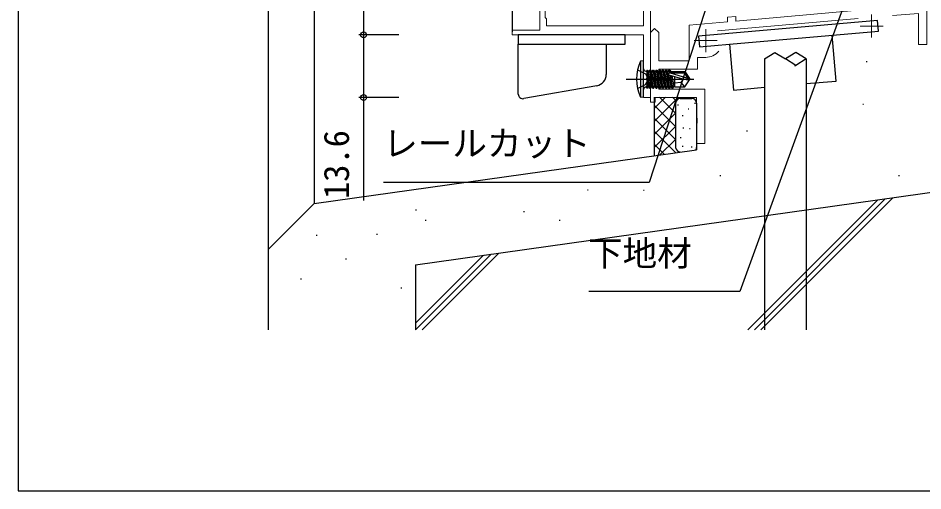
# Model space of a CAD drawing. Units: millimetres, scale not verified. Extents: x -437 to 438, y -281 to 279.
# Drawn here: x -436.8 to -240.4, y -281.3 to -178.6 of the extents above; entities that cross this region are included whole.
import ezdxf
from ezdxf.enums import TextEntityAlignment as Align

# ---------------------------------------------------------------- set-up
doc = ezdxf.new("R2010")
doc.units = ezdxf.units.MM
doc.header["$LTSCALE"] = 2
doc.layers.add('0-2_YKK_11', color=7, linetype='Continuous', lineweight=18)
for name, color, linetype in [('0-4_YKK_12', 2, 'Continuous'), ('0-5_YKK_13', 4, 'Continuous'), ('0-7_YKK_D', 6, 'Continuous'), ('0-8_YKK_ZWAK', 7, 'Continuous'), ('0-9_YSS_K', 3, 'Continuous'), ('0-A_YSS_KE', 3, 'Continuous')]:
    doc.layers.add(name, color=color, linetype=linetype)
doc.styles.add('ＭＳ ゴシック', font='')
doc.styles.get('ＭＳ ゴシック').set_extended_font_data('MS Gothic')

msp = doc.modelspace()

# ---------------------------------------------------------------- linework, layer by layer
at = {"layer": '0-2_YKK_11', "color": 4}
for p, q in [((-254.387, -178.765), (-284.935, -181.437)), ((-251.5, -177.87), (-251.5, -182.87)), ((-254, -180.37), (-249, -180.37)), ((-298.6, -180.903), (-297.7, -181.803)), ((-287.5, -181.018), (-287.5, -186.018)), ((-290, -183.518), (-285, -183.518)), ((-289.357, -200.424), (-289.5, -200.232)), ((-289.357, -201.382), (-289.357, -200.424))]:
    msp.add_line(p, q, dxfattribs=at)
for points in [[(-239.5, -138.278), (-239.5, -184.403), (-241.3, -184.403), (-241.3, -177.619), (-246.937, -178.113)], [(-281, -178.279), (-281, -179.286), (-254.3, -176.95), (-254.3, -172.903), (-256.5, -172.903), (-256.5, -161.117), (-256.338, -160.85)], [(-297.7, -181.803), (-297.7, -187.903), (-291.1, -187.903), (-291.1, -180.17), (-282.8, -179.444), (-282.8, -178.436), (-281, -178.279)], [(-289.5, -200.232), (-289.5, -195.903), (-298.5, -195.903), (-298.5, -196.903), (-299.5, -196.903), (-299.5, -195.903), (-299.5, -181.803), (-298.6, -180.903)], [(-287.5, -187.169), (-289.3, -187.169), (-289.3, -189.703), (-297.7, -189.703), (-297.7, -194.103), (-287.7, -194.103), (-287.7, -205.903), (-289.5, -205.903), (-289.5, -201.574), (-289.357, -201.382)]]:
    msp.add_lwpolyline(points, dxfattribs=at)
at = {"layer": '0-2_YKK_11', "color": 211}
for points in [[(-329.5, -150), (-329.5, -159.9), (-323.5, -159.9), (-323.5, -181.3), (-329.5, -181.3), (-329.5, -182.3), (-301, -182.3), (-301, -195.9), (-299.5, -195.9), (-299.5, -175.016), (-279.965, -174.334)], [(-298.023, -156.309), (-280.5, -155.39), (-280.5, -172.851), (-301, -173.567), (-301, -180.3), (-322.1, -180.3), (-322.1, -178.8), (-322.4, -178.5), (-322.4, -175.5), (-322.1, -175.2), (-322.1, -172.876), (-322.1, -172.2), (-322.4, -171.9), (-322.4, -170.8), (-322.1, -170.5), (-322.1, -160.176), (-317.223, -159.921)]]:
    msp.add_lwpolyline(points, dxfattribs=at)
at = {"layer": '0-2_YKK_11', "color": 4}
msp.add_arc((-287.5, -183.519), 3.65, 270, 320.8598, dxfattribs=at)
at = {"layer": '0-4_YKK_12'}
msp.add_line((-329.5, -159.4), (-329.5, -181.6), dxfattribs=at)
at = {"layer": '0-5_YKK_13'}
for p, q in [((-328.2, -182.3), (-328.2, -184.3)), ((-305, -182.3), (-328.2, -182.3)), ((-305, -184.3), (-305, -182.3)), ((-282.365, -184.301), (-249.989, -181.468)), ((-259.179, -192.311), (-260.05, -182.349)), ((-328.2, -184.3), (-325.018, -184.3)), ((-328.2, -195.143), (-328.2, -184.3)), ((-325.018, -184.3), (-305, -184.3)), ((-309.1, -184.3), (-309.1, -190.869)), ((-301, -187.903), (-301.653, -187.981)), ((-301.653, -187.981), (-301.653, -195.825)), ((-301, -195.903), (-301, -187.903)), ((-302.287, -189.903), (-300.572, -190.758)), ((-300.5, -190.173), (-300.3, -190.173)), ((-300.3, -189.924), (-300.3, -193.882)), ((-300.3, -189.924), (-300.213, -189.924)), ((-299.513, -193.882), (-300.213, -189.924)), ((-300.213, -189.924), (-299.994, -190.303)), ((-299.994, -190.303), (-299.294, -193.503)), ((-299.906, -190.303), (-299.994, -190.303)), ((-299.687, -189.924), (-299.906, -190.303)), ((-299.206, -193.503), (-299.906, -190.303)), ((-299.687, -189.924), (-299.513, -189.924)), ((-298.813, -193.882), (-299.513, -189.924)), ((-299.513, -189.924), (-299.294, -190.303)), ((-299.294, -190.303), (-298.594, -193.503)), ((-299.206, -190.303), (-299.294, -190.303)), ((-298.987, -189.924), (-299.206, -190.303)), ((-298.506, -190.303), (-298.594, -190.303)), ((-298.287, -189.924), (-298.506, -190.303)), ((-297.806, -193.503), (-298.506, -190.303)), ((-298.287, -189.924), (-298.113, -189.924)), ((-298.287, -189.924), (-297.587, -193.882)), ((-298.113, -189.924), (-297.894, -190.303)), ((-297.413, -193.882), (-298.113, -189.924)), ((-297.894, -190.303), (-297.194, -193.503)), ((-297.806, -190.303), (-297.894, -190.303)), ((-297.587, -189.924), (-297.806, -190.303)), ((-297.106, -193.503), (-297.806, -190.303)), ((-297.587, -189.924), (-296.887, -193.882)), ((-297.587, -189.924), (-297.413, -189.924)), ((-297.413, -189.924), (-297.194, -190.303)), ((-296.713, -193.882), (-297.413, -189.924)), ((-297.194, -190.303), (-296.494, -193.503)), ((-297.106, -190.303), (-297.194, -190.303)), ((-296.887, -189.924), (-297.106, -190.303)), ((-296.406, -193.503), (-297.106, -190.303)), ((-296.887, -189.924), (-296.187, -193.882)), ((-296.887, -189.924), (-296.713, -189.924)), ((-296.713, -189.924), (-296.494, -190.303)), ((-296.013, -193.882), (-296.713, -189.924)), ((-296.494, -190.303), (-295.794, -193.503)), ((-296.406, -190.303), (-296.494, -190.303)), ((-296.187, -189.924), (-296.406, -190.303)), ((-295.706, -193.503), (-296.406, -190.303)), ((-296.187, -189.924), (-295.487, -193.882)), ((-296.187, -189.924), (-296.013, -189.924)), ((-296.013, -189.924), (-295.794, -190.303)), ((-295.313, -193.882), (-296.013, -189.924)), ((-295.794, -190.303), (-295.094, -193.503)), ((-295.706, -190.303), (-295.794, -190.303)), ((-295.487, -189.924), (-295.706, -190.303)), ((-295.006, -193.503), (-295.706, -190.303)), ((-295.487, -189.924), (-295.376, -190.554)), ((-295.487, -189.924), (-295.313, -189.924)), ((-295.201, -190.553), (-295.313, -189.924)), ((-294.3, -190.303), (-295.094, -190.303)), ((-294.3, -190.253), (-294.3, -190.553)), ((-292.205, -190.553), (-291.362, -191.753)), ((-292.012, -190.253), (-291, -191.753)), ((-268.234, -188.91), (-267.968, -188.91)), ((-304.753, -191.903), (-290.07, -191.903)), ((-300.572, -190.758), (-299.963, -191.903)), ((-300.3, -192.103), (-299.994, -193.503)), ((-292.506, -191.903), (-295.407, -191.043)), ((-295.283, -191.08), (-294.787, -193.882)), ((-294.613, -193.882), (-295.099, -191.135)), ((-294.899, -191.194), (-294.394, -193.503)), ((-294.3, -191.371), (-294.3, -193.553)), ((-292.506, -191.903), (-291, -191.903)), ((-292.506, -191.903), (-291, -192.053)), ((-292.012, -193.553), (-291, -192.053)), ((-291.362, -191.753), (-291, -191.753)), ((-291, -191.753), (-291, -192.053)), ((-265.723, -192.883), (-259.179, -192.311)), ((-311.166, -193.331), (-327.026, -196.128)), ((-300.5, -193.633), (-300.3, -193.633)), ((-300.213, -193.882), (-299.994, -193.503)), ((-299.906, -193.503), (-299.994, -193.503)), ((-299.513, -193.882), (-299.294, -193.503)), ((-299.206, -193.503), (-299.294, -193.503)), ((-298.987, -193.882), (-298.813, -193.882)), ((-298.813, -193.882), (-298.594, -193.503)), ((-298.506, -193.503), (-298.594, -193.503)), ((-298.113, -193.882), (-297.894, -193.503)), ((-297.806, -193.503), (-297.894, -193.503)), ((-297.587, -193.882), (-297.806, -193.503)), ((-297.587, -193.882), (-297.413, -193.882)), ((-297.413, -193.882), (-297.194, -193.503)), ((-297.106, -193.503), (-297.194, -193.503)), ((-296.887, -193.882), (-297.106, -193.503)), ((-296.887, -193.882), (-296.713, -193.882)), ((-296.713, -193.882), (-296.494, -193.503)), ((-296.406, -193.503), (-296.494, -193.503)), ((-296.187, -193.882), (-296.406, -193.503)), ((-296.187, -193.882), (-296.013, -193.882)), ((-296.013, -193.882), (-295.794, -193.503)), ((-295.706, -193.503), (-295.794, -193.503)), ((-295.487, -193.882), (-295.706, -193.503)), ((-295.487, -193.882), (-295.313, -193.882)), ((-295.313, -193.882), (-295.094, -193.503)), ((-295.006, -193.503), (-295.094, -193.503)), ((-294.787, -193.882), (-295.006, -193.503)), ((-294.787, -193.882), (-294.613, -193.882)), ((-294.613, -193.882), (-294.394, -193.503)), ((-294.306, -193.503), (-294.394, -193.503)), ((-294.3, -193.553), (-292.012, -193.553)), ((-292.9, -192.603), (-292.088, -193.553)), ((-281.493, -194.263), (-274.723, -193.671)), ((-301, -195.903), (-301.653, -195.825))]:
    msp.add_line(p, q, dxfattribs=at)
for points in [[(-249.989, -181.468), (-250.189, -179.177), (-289.041, -182.576), (-288.84, -184.868), (-282.365, -184.301), (-281.493, -194.263)], [(-274.718, -187.51), (-272.468, -186.11), (-270.218, -187.51)], [(-265.718, -187.51), (-267.968, -186.11), (-270.218, -187.51)], [(-267.94, -186.111), (-267.954, -186.111), (-267.968, -186.11)], [(-274.718, -187.51), (-274.718, -221.554), (-274.718, -246.3)], [(-265.718, -187.51), (-267.968, -188.91), (-270.218, -187.51)], [(-265.718, -187.51), (-265.718, -220.29), (-265.718, -246.3)], [(-300.3, -190.417), (-299.687, -193.882), (-299.513, -193.882)], [(-299.687, -189.924), (-298.987, -193.882), (-299.206, -193.503)], [(-298.287, -193.882), (-298.506, -193.503), (-299.206, -190.303)], [(-298.987, -189.924), (-298.287, -193.882), (-298.113, -193.882), (-298.813, -189.924)], [(-298.987, -189.924), (-298.813, -189.924), (-298.594, -190.303), (-297.894, -193.503)], [(-291.362, -191.753), (-295.352, -190.553), (-292.205, -190.553)], [(-295.313, -189.924), (-295.094, -190.303), (-295.039, -190.553)], [(-294.3, -190.253), (-292.012, -190.253), (-292.205, -190.553)], [(-302.287, -193.903), (-300.572, -193.048), (-299.963, -191.903)], [(-299.687, -193.882), (-299.906, -193.503), (-300.3, -191.702)], [(-292.399, -191.903), (-292.9, -192.603), (-294.3, -192.743)], [(-300.3, -193.882), (-300.213, -193.882), (-300.3, -193.388)]]:
    msp.add_lwpolyline(points, dxfattribs=at)
for centre, radius, start, end in [((-293, -191.903), 9.5, 155.61796, 204.38204), ((-300.5, -189.673), 0.5, 180, 270), ((-295.352, -190.801), 0.248, 90, 257.19096), ((-311.6, -190.869), 2.5, 280, 0), ((-300.5, -194.133), 0.5, 90, 180), ((-327.2, -195.143), 1, 180, 280)]:
    msp.add_arc(centre, radius, start, end, dxfattribs=at)
at = {"layer": '0-7_YKK_D'}
for p, q in [((-361.8, -149.3), (-361.8, -182.3)), ((-354.1, -182.3), (-362.8, -182.3)), ((-354.1, -182.3), (-362.8, -182.3)), ((-354.1, -195.903), (-362.8, -195.903))]:
    msp.add_line(p, q, dxfattribs=at)
for points in [[(-285, -168.929), (-285.788, -171.354), (-299.755, -214.341), (-357.43, -214.341)], [(-257.5, -175.903), (-258.372, -178.299), (-280.117, -238.041), (-312.86, -238.041)], [(-361.8, -182.3), (-361.8, -195.903), (-361.8, -218.285)]]:
    msp.add_lwpolyline(points, dxfattribs=at)
for centre in [(-361.8, -182.3), (-361.8, -182.3), (-361.8, -195.903)]:
    msp.add_circle(centre, 0.637, dxfattribs=at)
at = {"layer": '0-8_YKK_ZWAK'}
msp.add_line((-436.8, 243.7), (-436.8, -281.3), dxfattribs=at)
msp.add_lwpolyline([(-436.8, -281.3), (438.2, -281.3), (438.2, 243.7)], dxfattribs=at)
at = {"layer": '0-9_YSS_K'}
for p, q in [((-382.502, -24.801), (-382.502, -228.879)), ((-372.503, -24.801), (-372.503, -218.879)), ((-252.659, -188.042), (-252.459, -188.042)), ((-298.605, -208.503), (-298.605, -195.847)), ((-296.273, -195.847), (-298.605, -198.179)), ((-293.447, -195.85), (-298.605, -201.008)), ((-297.562, -195.85), (-294.09, -199.321)), ((-294.733, -195.85), (-293.952, -196.631)), ((-293.033, -196.097), (-290.497, -196.097)), ((-298.605, -197.635), (-294.036, -202.204)), ((-294.033, -197.097), (-294.033, -206.718)), ((-293.607, -197.514), (-293.407, -197.514)), ((-291.34, -198.364), (-291.14, -198.364)), ((-289.923, -197.089), (-289.723, -197.089)), ((-289.497, -197.097), (-289.497, -206.718)), ((-253.42, -197.341), (-253.22, -197.341)), ((-294.09, -199.321), (-298.605, -203.836)), ((-292.615, -199.781), (-292.415, -199.781)), ((-298.605, -200.464), (-294.036, -205.033)), ((-294.09, -202.15), (-298.605, -206.665)), ((-298.605, -203.292), (-294.036, -207.861)), ((-292.474, -202.474), (-292.274, -202.474)), ((-291.056, -202.616), (-290.856, -202.616)), ((-278.62, -203.156), (-278.42, -203.156)), ((-298.605, -206.12), (-296.516, -208.209)), ((-294.09, -204.978), (-297.453, -208.341)), ((-293.04, -204.6), (-292.84, -204.6)), ((-292.615, -206.442), (-292.415, -206.442)), ((-290.631, -206.584), (-290.431, -206.584)), ((-284.436, -212.849), (-284.236, -212.849)), ((-245.665, -212.849), (-245.465, -212.849)), ((-313.198, -215.903), (-312.998, -215.903)), ((-301.049, -215.975), (-300.849, -215.975)), ((-276.948, -246.3), (-248.519, -217.872)), ((-275.534, -246.3), (-246.874, -217.641)), ((-278.362, -246.3), (-250.165, -218.103)), ((-350.497, -220.29), (-350.297, -220.29)), ((-327.084, -220.603), (-326.884, -220.603)), ((-348.408, -222.542), (-348.208, -222.542)), ((-319.33, -222.542), (-319.13, -222.542)), ((-372.085, -225.77), (-371.885, -225.77)), ((-358.949, -225.525), (-358.749, -225.525)), ((-349.073, -246.3), (-332.429, -229.656)), ((-365.704, -230.903), (-365.504, -230.903)), ((-350.5, -244.898), (-335.72, -230.119)), ((-350.487, -246.3), (-334.074, -229.887)), ((-375.463, -235.227), (-375.263, -235.227)), ((-353.694, -237.22), (-353.494, -237.22))]:
    msp.add_line(p, q, dxfattribs=at)
for centre, start, end in [((-293.033, -197.097), 90, 180), ((-290.497, -197.097), 0, 90), ((-293.033, -206.718), 180, 270), ((-290.497, -206.718), 328.37378, 0)]:
    msp.add_arc(centre, 1, start, end, dxfattribs=at)
at = {"layer": '0-A_YSS_KE'}
for p, q in [((-289.497, -205.603), (-289.497, -207.221)), ((-372.503, -218.879), (-289.497, -207.221)), ((-350.5, -232.194), (-234.5, -215.903)), ((-372.503, -218.879), (-382.502, -228.879)), ((-382.502, -228.879), (-382.502, -246.3)), ((-350.5, -232.194), (-350.5, -246.3))]:
    msp.add_line(p, q, dxfattribs=at)

# ---------------------------------------------------------------- texts
at = {"layer": '0-7_YKK_D', "style": 'ＭＳ ゴシック'}
msp.add_text('13.6', height=5.499, rotation=90, dxfattribs=at).set_placement((-363.3, -217.936), align=Align.BOTTOM_LEFT)
for s, p in [('レールカット', (-357.514, -210.237)), ('下地材', (-313.051, -234.108))]:
    msp.add_text(s, height=5.499, dxfattribs=at).set_placement(p, align=Align.BOTTOM_LEFT)

doc.saveas('drawing.dxf')
